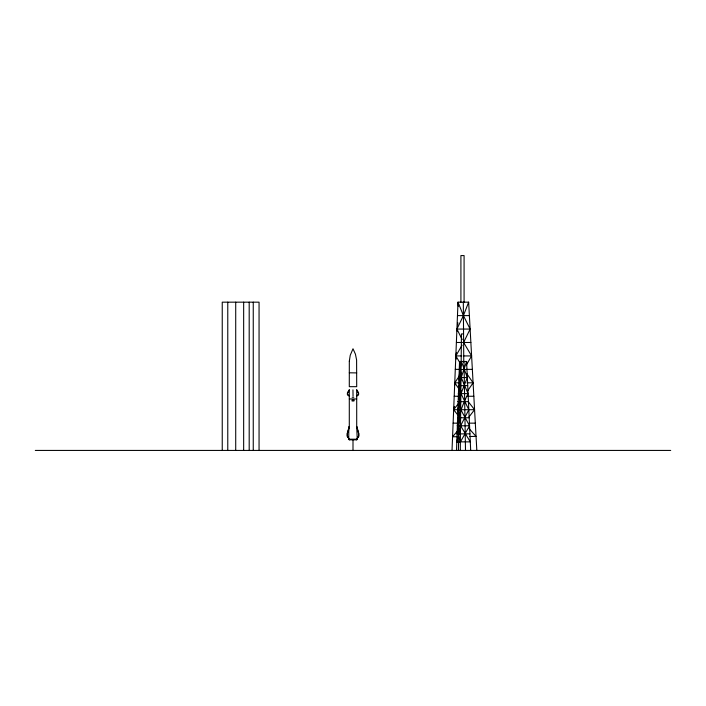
<?xml version="1.0" encoding="UTF-8"?>
<svg xmlns="http://www.w3.org/2000/svg" width="706" height="706" viewBox="0 0 706 706"><rect width="100%" height="100%" fill="white"/><g stroke="black" fill="none" stroke-linecap="round" stroke-linejoin="round"><path stroke-width="1.06" d="M457.073 433.828L460.515 433.828M460.286 450.428L461.442 333.938L463.56 333.938M458.388 450.428L460.488 361.472M456.517 450.428L459.535 361.472L466.595 361.472L470.69 450.428M452.017 450.428L458.009 302.168L468.643 302.168L476.824 450.428M349.293 426.495L347.387 433.572L347.387 436.22L348.764 438.408L347.175 436.211L347.175 433.572L349.293 426.495L348.764 431.366L348.764 439.203L349.293 439.838L356.706 439.838L357.236 439.203L356.706 426.495L358.825 433.563L358.825 436.22L357.236 438.408L358.613 436.22L358.613 433.563L356.706 426.495M457.585 324.919L457.912 322.854M458.971 377.551L461.406 361.472L467.337 377.551L461.009 393.63L457.885 409.709L460.612 425.789L470.293 441.868L456.8 441.868L460.612 425.789L468.819 409.709L461.009 393.63L458.971 377.551L467.337 377.551M456.244 359.027L455.838 355.93L456.411 352.823M459.509 361.472L461.212 377.551L468.078 393.63C460.647 408.553 454.223 425.33 460.418 441.868L469.552 425.789L460.815 409.709L458.423 393.63L461.212 377.551L466.595 361.472M454.399 406.603L453.667 409.701L457.62 414.74M468.643 302.168L463.427 315.608L456.923 329.058L457.144 331.123M466.419 364.887L471.608 355.93L463.621 342.481L470.125 329.058L463.427 315.608L458.009 302.168L458.335 306.307M349.293 389.853L347.599 393.039L347.599 394.628L349.293 395.995L347.387 394.628L347.387 393.039L349.293 389.853L349.293 428.445M460.1 363.096L455.838 355.93L462.068 345.172M458.988 376.536L454.752 382.811L455.07 384.885M467.654 390.877L473.091 382.811L466.913 373.853M458.847 402.976L453.667 409.701L474.573 409.701L468.749 417.264M458.053 430.369L452.572 436.785L456.844 436.714M469.649 436.502L476.047 436.396L469.093 428.604M457.47 315.608L469.384 315.608M470.125 329.058L456.923 329.058L462.192 339.604M456.385 342.481L462.589 342.481M463.621 342.481L470.867 342.481M455.838 355.93L461.75 355.93M463.727 355.93L471.608 355.93M455.299 369.37L459.562 369.37M465.951 369.37L472.349 369.37M459.235 369.512L466.966 369.512M459.235 369.617L461.309 369.617M349.293 372.803L356.706 372.909M459.015 377.445L461.168 377.445M458.988 377.657L461.186 377.657M458.829 382.811L454.752 382.811L459.077 389.085M466.984 382.811L473.091 382.811M458.697 385.485L461.115 385.485M458.697 385.697L467.707 385.591M352.956 389.853L353.044 395.995M458.423 393.63L468.078 393.63M458.423 393.736L461.009 393.736M454.214 396.26L458.573 396.26M467.293 396.26L473.832 396.26M352.17 397.266L353.83 397.266M349.293 398.961L356.706 398.961M458.159 401.564L460.912 401.564M458.159 401.67L468.449 401.67M458.15 401.776L460.912 401.776M457.885 409.604L460.815 409.604M457.612 417.749L469.181 417.749M457.612 417.855L460.718 417.855M453.12 423.15L458.168 423.15M469.269 423.15L475.323 423.15M457.347 425.683L460.621 425.683M457.347 425.789L469.552 425.789M457.338 425.894L460.612 425.894M457.073 433.934L469.922 433.828M348.764 439.203L357.236 439.203M456.8 441.974L460.418 441.974M35.3 450.428L670.7 450.428M468.643 402.138L474.573 409.701M356.706 389.853L358.613 393.039L358.613 394.628L356.706 395.995L358.401 394.628L358.401 393.039L356.706 389.853L356.706 428.445M459.924 385.961L460.965 393.524M460.321 369.617L461.186 377.092M459.553 361.578L460.259 369.026M464.001 361.472L465.501 450.428M463.33 302.168L463.771 362.134M464.089 302.168L464.089 255.572L460.912 255.572L460.912 302.168M356.706 439.203L356.706 439.838M353 439.838L353 450.428M349.293 439.203L349.293 439.838M259.058 450.428L259.058 302.168L222.24 302.168L222.24 450.428M253.251 302.168L253.251 450.428M249.192 302.168L249.192 450.428M243.658 302.168L243.658 450.428M235.716 302.168L235.716 450.428M227.773 302.168L227.773 450.428M349.32 361.137L349.293 386.676L356.706 386.676L356.601 359.954L355.427 354.156L353 348.764L350.238 355.295L349.32 361.137M353.962 400.02L352.038 400.02L352.038 400.99L353.962 400.99L353.962 400.02"/></g></svg>
